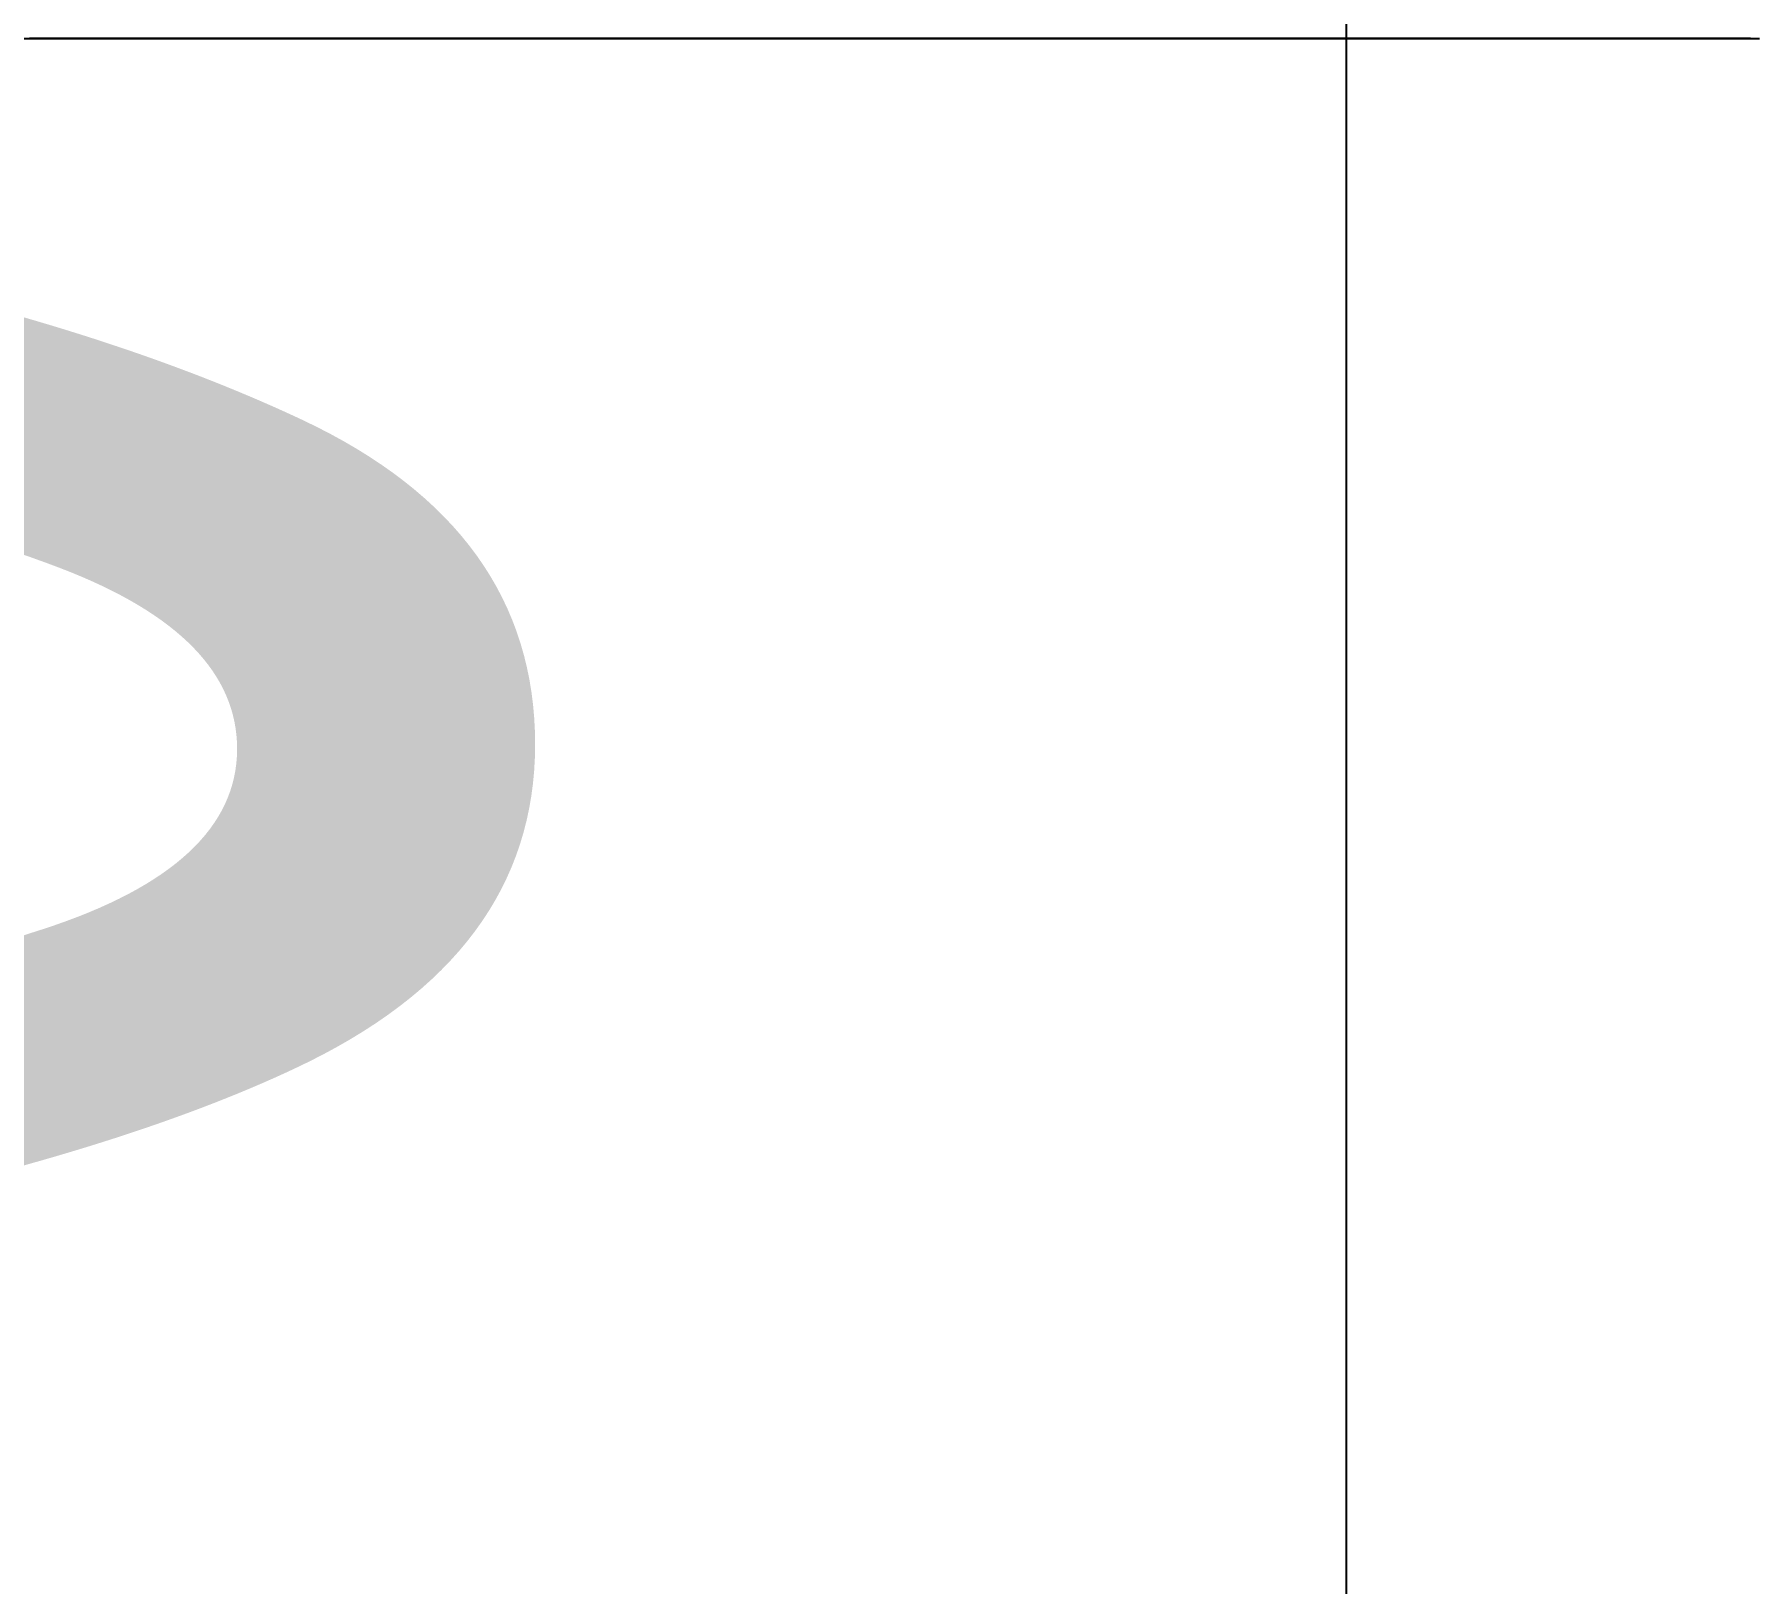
# Model space of a CAD drawing. Extents: x 11992 to 29481, y -6727 to 6811.
# Drawn here: x 24929.91 to 24972.23, y 1456.04 to 1494.26 of the extents above; entities that cross this region are included whole.
import ezdxf

# ---------------------------------------------------------------- set-up
doc = ezdxf.new("R2010")
doc.units = 0
doc.header["$MEASUREMENT"] = 0
doc.layers.get('0').update_dxf_attribs({"color": 8, "linetype": 'CONTINUOUS'})
doc.layers.get('Defpoints').update_dxf_attribs({"color": 8, "linetype": 'CONTINUOUS'})
doc.layers.add('zoylight 4标注', color=9, linetype='CONTINUOUS')
doc.styles.add('CCD-DIM', font='archs.shx', dxfattribs={"width": 0.8})
doc.dimstyles.new('zoylight_DIM_40', dxfattribs={"dimscale": 40, "dimtxt": 1.9, "dimasz": 0.4, "dimexe": 0.5, "dimexo": 0.5, "dimgap": 0.5, "dimtad": 1, "dimdec": 0, "dimrnd": 5, "dimzin": 12, "dimdsep": 46, "dimtxsty": 'CCD-DIM', "dimblk": 'CCD_Dimension_Tick', "dimcen": 0.125, "dimclrd": 44, "dimclre": 44, "dimclrt": 50, "dimadec": 0, "dimazin": 0, "dimtfac": 1, "dimtdec": 0, "dimtmove": 2, "dimatfit": 3, "dimldrblk": 'CCD_Leader_Dot', "dimfxl": 0, "dimtvp": 1, "dimtolj": 1, "dimtzin": 0, "dimarcsym": 0})

# ---------------------------------------------------------------- blocks, each defined once
blk = doc.blocks.new('CCD_Dimension_Tick')
at = {"color": 0, "linetype": 'ByBlock'}
for p, q in [((-1.0906, 0), (0, 0)), ((0, 0), (1.0906, 0))]:
    blk.add_line(p, q, dxfattribs=at)
at = {"color": 0, "linetype": 'Continuous', "const_width": 0.6075}
blk.add_lwpolyline([(-0.6104, -0.6104), (0.6104, 0.6104)], dxfattribs=at)
blk = doc.blocks.new('*D45')
at = {"layer": 'Defpoints', "color": 0, "linetype": 'Continuous'}
for p in [(25047.857, 1826.356), (24962.254, 1126.356), (25047.857, 1126.356)]:
    blk.add_point(p, dxfattribs=at)
at = {"layer": 'zoylight 4标注', "color": 44, "lineweight": -2}
for p, q in [((25027.857, 1826.356), (24942.254, 1826.356)), ((24962.254, 1810.356), (24962.254, 1142.356))]:
    blk.add_line(p, q, dxfattribs=at)
at = {"layer": 'zoylight 4标注', "color": 44, "linetype": 'Continuous', "lineweight": -2}
blk.add_line((25027.857, 1126.356), (24942.254, 1126.356), dxfattribs=at)
at = {"layer": 'zoylight 4标注', "color": 44, "linetype": 'Continuous', "lineweight": -2, "xscale": 16, "yscale": 16, "zscale": 16}
for p, rotation in [((24962.254, 1826.356), 90), ((24962.254, 1126.356), 270)]:
    blk.add_blockref('CCD_Dimension_Tick', p, dxfattribs=dict(at, rotation=rotation))
at = {"layer": 'zoylight 4标注', "color": 50, "linetype": 'Continuous', "insert": (24904.254, 1476.356), "char_height": 76, "attachment_point": 5, "rotation": 90, "style": 'CCD-DIM'}
blk.add_mtext('\\A1;700', dxfattribs=at)
blk = doc.blocks.new('CCD_Leader_Dot')
at = {"color": 0, "linetype": 'ByBlock'}
blk.add_line((-5, 0), (-10, 0), dxfattribs=at)
at = {"color": 0, "linetype": 'ByBlock', "const_width": 5}
blk.add_lwpolyline([(-2.5, 0, 1), (2.5, 0, 1)], format="xyb", close=True, dxfattribs=at)

msp = doc.modelspace()

# ---------------------------------------------------------------- linework, layer by layer
for p, q in [((24921.113, 1494.156, -2079.182), (24931.552, 1494.156, -2076.224)), ((24929.527, 1494.156, -1986.423), (24930.016, 1494.156, -1986.393)), ((24929.632, 1494.156, -1986.399), (24930.12, 1494.156, -1986.37)), ((24937.055, 1494.156, -2089.664), (24929.785, 1494.156, -2092.336)), ((24937.065, 1494.156, -2083.241), (24929.795, 1494.156, -2085.985)), ((24930.016, 1494.156, -1986.393), (24930.504, 1494.156, -1986.365)), ((24930.12, 1494.156, -1986.37), (24930.608, 1494.156, -1986.342)), ((24930.504, 1494.156, -1986.365), (24930.992, 1494.156, -1986.338)), ((24930.608, 1494.156, -1986.342), (24931.095, 1494.156, -1986.316)), ((24930.992, 1494.156, -1986.338), (24931.481, 1494.156, -1986.313)), ((24931.095, 1494.156, -1986.316), (24931.583, 1494.156, -1986.291)), ((24931.481, 1494.156, -1986.313), (24931.968, 1494.156, -1986.29)), ((24931.552, 1494.156, -2076.224), (24940.865, 1494.156, -2073.761)), ((24931.583, 1494.156, -1986.291), (24932.07, 1494.156, -1986.268)), ((24931.968, 1494.156, -1986.29), (24932.457, 1494.156, -1986.268)), ((24932.07, 1494.156, -1986.268), (24932.557, 1494.156, -1986.246)), ((24932.457, 1494.156, -1986.268), (24932.944, 1494.156, -1986.247)), ((24932.557, 1494.156, -1986.246), (24933.044, 1494.156, -1986.227)), ((24932.944, 1494.156, -1986.247), (24933.431, 1494.156, -1986.229)), ((24933.044, 1494.156, -1986.227), (24933.53, 1494.156, -1986.208)), ((24933.431, 1494.156, -1986.229), (24933.918, 1494.156, -1986.212)), ((24933.53, 1494.156, -1986.208), (24934.016, 1494.156, -1986.192)), ((24933.918, 1494.156, -1986.212), (24934.405, 1494.156, -1986.196)), ((24934.016, 1494.156, -1986.192), (24934.502, 1494.156, -1986.177)), ((24934.405, 1494.156, -1986.196), (24934.891, 1494.156, -1986.183)), ((24934.502, 1494.156, -1986.177), (24934.987, 1494.156, -1986.164)), ((24934.891, 1494.156, -1986.183), (24935.513, 1494.156, -1986.168)), ((24934.987, 1494.156, -1986.164), (24935.597, 1494.156, -1986.15)), ((24935.513, 1494.156, -1986.168), (24936.133, 1494.156, -1986.157)), ((24935.597, 1494.156, -1986.15), (24936.206, 1494.156, -1986.139)), ((24936.133, 1494.156, -1986.157), (24936.753, 1494.156, -1986.148)), ((24936.206, 1494.156, -1986.139), (24936.815, 1494.156, -1986.13)), ((24936.753, 1494.156, -1986.148), (24937.372, 1494.156, -1986.142)), ((24936.815, 1494.156, -1986.13), (24937.422, 1494.156, -1986.125)), ((24944.226, 1494.156, -2086.985), (24937.055, 1494.156, -2089.664)), ((24944.236, 1494.156, -2080.486), (24937.065, 1494.156, -2083.241)), ((24937.372, 1494.156, -1986.142), (24937.991, 1494.156, -1986.14)), ((24937.422, 1494.156, -1986.125), (24938.029, 1494.156, -1986.123)), ((24937.991, 1494.156, -1986.14), (24938.609, 1494.156, -1986.141)), ((24938.029, 1494.156, -1986.123), (24938.636, 1494.156, -1986.125)), ((24938.609, 1494.156, -1986.141), (24939.226, 1494.156, -1986.145)), ((24938.636, 1494.156, -1986.125), (24939.242, 1494.156, -1986.129)), ((24939.226, 1494.156, -1986.145), (24939.843, 1494.156, -1986.153)), ((24939.242, 1494.156, -1986.129), (24939.847, 1494.156, -1986.137)), ((24939.843, 1494.156, -1986.153), (24940.459, 1494.156, -1986.164)), ((24939.847, 1494.156, -1986.137), (24940.45, 1494.156, -1986.148)), ((24940.45, 1494.156, -1986.148), (24941.054, 1494.156, -1986.162)), ((24940.459, 1494.156, -1986.164), (24941.073, 1494.156, -1986.179)), ((24940.865, 1494.156, -2073.761), (24949.024, 1494.156, -2071.778)), ((24941.054, 1494.156, -1986.162), (24941.656, 1494.156, -1986.18)), ((24941.073, 1494.156, -1986.179), (24941.687, 1494.156, -1986.198)), ((24941.656, 1494.156, -1986.18), (24942.257, 1494.156, -1986.202)), ((24941.687, 1494.156, -1986.198), (24942.3, 1494.156, -1986.22)), ((24942.257, 1494.156, -1986.202), (24942.669, 1494.156, -1986.219)), ((24942.3, 1494.156, -1986.22), (24942.701, 1494.156, -1986.236)), ((24942.669, 1494.156, -1986.219), (24943.08, 1494.156, -1986.238)), ((24942.701, 1494.156, -1986.236), (24943.102, 1494.156, -1986.255)), ((24943.08, 1494.156, -1986.238), (24943.491, 1494.156, -1986.258)), ((24943.102, 1494.156, -1986.255), (24943.502, 1494.156, -1986.275)), ((24943.491, 1494.156, -1986.258), (24943.902, 1494.156, -1986.28)), ((24943.502, 1494.156, -1986.275), (24943.902, 1494.156, -1986.296)), ((24943.902, 1494.156, -1986.28), (24944.312, 1494.156, -1986.305)), ((24943.902, 1494.156, -1986.296), (24944.302, 1494.156, -1986.32)), ((24951.313, 1494.156, -2084.287), (24944.226, 1494.156, -2086.985)), ((24951.322, 1494.156, -2077.71), (24944.236, 1494.156, -2080.486)), ((24944.302, 1494.156, -1986.32), (24944.701, 1494.156, -1986.345)), ((24944.312, 1494.156, -1986.305), (24944.721, 1494.156, -1986.331)), ((24944.701, 1494.156, -1986.345), (24945.1, 1494.156, -1986.372)), ((24944.721, 1494.156, -1986.331), (24945.13, 1494.156, -1986.359)), ((24945.1, 1494.156, -1986.372), (24945.498, 1494.156, -1986.401)), ((24945.13, 1494.156, -1986.359), (24945.538, 1494.156, -1986.388)), ((24945.498, 1494.156, -1986.401), (24945.895, 1494.156, -1986.432)), ((24945.538, 1494.156, -1986.388), (24945.946, 1494.156, -1986.42)), ((24945.895, 1494.156, -1986.432), (24946.293, 1494.156, -1986.464)), ((24945.946, 1494.156, -1986.42), (24946.353, 1494.156, -1986.454)), ((24946.293, 1494.156, -1986.464), (24946.689, 1494.156, -1986.499)), ((24946.353, 1494.156, -1986.454), (24946.759, 1494.156, -1986.49)), ((24946.689, 1494.156, -1986.499), (24947.085, 1494.156, -1986.535)), ((24946.759, 1494.156, -1986.49), (24947.165, 1494.156, -1986.528)), ((24947.085, 1494.156, -1986.535), (24948.14, 1494.156, -1986.643)), ((24947.165, 1494.156, -1986.528), (24948.218, 1494.156, -1986.636)), ((24948.14, 1494.156, -1986.643), (24949.191, 1494.156, -1986.765)), ((24948.218, 1494.156, -1986.636), (24949.266, 1494.156, -1986.759)), ((24949.024, 1494.156, -2071.778), (24956.003, 1494.156, -2070.26)), ((24949.191, 1494.156, -1986.765), (24950.237, 1494.156, -1986.902)), ((24949.266, 1494.156, -1986.759), (24950.308, 1494.156, -1986.897)), ((24950.237, 1494.156, -1986.902), (24951.277, 1494.156, -1987.055)), ((24950.308, 1494.156, -1986.897), (24951.345, 1494.156, -1987.051)), ((24951.277, 1494.156, -1987.055), (24952.312, 1494.156, -1987.224)), ((24958.33, 1494.156, -2081.56), (24951.313, 1494.156, -2084.287)), ((24958.338, 1494.156, -2074.902), (24951.322, 1494.156, -2077.71)), ((24951.345, 1494.156, -1987.051), (24952.376, 1494.156, -1987.222)), ((24952.312, 1494.156, -1987.224), (24953.339, 1494.156, -1987.411)), ((24952.376, 1494.156, -1987.222), (24953.399, 1494.156, -1987.409)), ((24953.339, 1494.156, -1987.411), (24954.358, 1494.156, -1987.615)), ((24953.399, 1494.156, -1987.409), (24954.414, 1494.156, -1987.614)), ((24954.358, 1494.156, -1987.615), (24955.369, 1494.156, -1987.838)), ((24954.414, 1494.156, -1987.614), (24955.422, 1494.156, -1987.837)), ((24955.369, 1494.156, -1987.838), (24956.372, 1494.156, -1988.079)), ((24955.422, 1494.156, -1987.837), (24956.42, 1494.156, -1988.078)), ((24956.003, 1494.156, -2070.26), (24961.774, 1494.156, -2069.193)), ((24956.372, 1494.156, -1988.079), (24957.364, 1494.156, -1988.339)), ((24956.42, 1494.156, -1988.078), (24957.408, 1494.156, -1988.34)), ((24957.364, 1494.156, -1988.339), (24958.346, 1494.156, -1988.62)), ((24957.408, 1494.156, -1988.34), (24958.387, 1494.156, -1988.621)), ((24965.292, 1494.156, -2078.79), (24958.33, 1494.156, -2081.56)), ((24965.299, 1494.156, -2072.051), (24958.338, 1494.156, -2074.902)), ((24958.346, 1494.156, -1988.62), (24959.317, 1494.156, -1988.922)), ((24958.387, 1494.156, -1988.621), (24959.354, 1494.156, -1988.922)), ((24959.317, 1494.156, -1988.922), (24960.362, 1494.156, -1989.274)), ((24959.354, 1494.156, -1988.922), (24960.394, 1494.156, -1989.274)), ((24960.362, 1494.156, -1989.274), (24961.389, 1494.156, -1989.652)), ((24960.394, 1494.156, -1989.274), (24961.416, 1494.156, -1989.652)), ((24961.389, 1494.156, -1989.652), (24962.399, 1494.156, -1990.056)), ((24961.416, 1494.156, -1989.652), (24962.421, 1494.156, -1990.055)), ((24961.774, 1494.156, -2069.193), (24966.309, 1494.156, -2068.563)), ((24962.399, 1494.156, -1990.056), (24963.391, 1494.156, -1990.486)), ((24962.421, 1494.156, -1990.055), (24963.408, 1494.156, -1990.484)), ((24963.391, 1494.156, -1990.486), (24964.364, 1494.156, -1990.945)), ((24963.408, 1494.156, -1990.484), (24964.375, 1494.156, -1990.941)), ((24964.364, 1494.156, -1990.945), (24965.317, 1494.156, -1991.431)), ((24964.375, 1494.156, -1990.941), (24965.323, 1494.156, -1991.426)), ((24972.213, 1494.156, -2075.967), (24965.292, 1494.156, -2078.79)), ((24972.219, 1494.156, -2069.146), (24965.299, 1494.156, -2072.051)), ((24965.317, 1494.156, -1991.431), (24966.249, 1494.156, -1991.946)), ((24965.323, 1494.156, -1991.426), (24966.251, 1494.156, -1991.939)), ((24966.249, 1494.156, -1991.946), (24967.16, 1494.156, -1992.491)), ((24966.251, 1494.156, -1991.939), (24967.158, 1494.156, -1992.481)), ((24966.309, 1494.156, -2068.563), (24969.582, 1494.156, -2068.355)), ((24967.158, 1494.156, -1992.481), (24968.042, 1494.156, -1993.054)), ((24967.16, 1494.156, -1992.491), (24968.049, 1494.156, -1993.066)), ((24968.042, 1494.156, -1993.054), (24968.904, 1494.156, -1993.657)), ((24968.049, 1494.156, -1993.066), (24968.916, 1494.156, -1993.672)), ((24968.904, 1494.156, -1993.657), (24969.743, 1494.156, -1994.292)), ((24968.916, 1494.156, -1993.672), (24969.758, 1494.156, -1994.31)), ((24969.582, 1494.156, -2068.355), (24971.566, 1494.156, -2068.554)), ((24969.743, 1494.156, -1994.292), (24970.557, 1494.156, -1994.958)), ((24969.758, 1494.156, -1994.31), (24970.577, 1494.156, -1994.981)), ((24970.557, 1494.156, -1994.958), (24970.599, 1494.156, -1994.994)), ((24970.577, 1494.156, -1994.981), (24970.617, 1494.156, -1995.015)), ((24970.599, 1494.156, -1994.994), (24970.641, 1494.156, -1995.03)), ((24970.617, 1494.156, -1995.015), (24970.658, 1494.156, -1995.05)), ((24970.641, 1494.156, -1995.03), (24970.683, 1494.156, -1995.066)), ((24970.658, 1494.156, -1995.05), (24970.698, 1494.156, -1995.085)), ((24970.683, 1494.156, -1995.066), (24970.725, 1494.156, -1995.102)), ((24970.698, 1494.156, -1995.085), (24970.739, 1494.156, -1995.121)), ((24970.725, 1494.156, -1995.102), (24970.766, 1494.156, -1995.139)), ((24970.739, 1494.156, -1995.121), (24970.779, 1494.156, -1995.156)), ((24970.766, 1494.156, -1995.139), (24970.808, 1494.156, -1995.175)), ((24970.779, 1494.156, -1995.156), (24970.82, 1494.156, -1995.191)), ((24970.808, 1494.156, -1995.175), (24970.849, 1494.156, -1995.211)), ((24970.82, 1494.156, -1995.191), (24970.86, 1494.156, -1995.226)), ((24970.849, 1494.156, -1995.211), (24970.891, 1494.156, -1995.248)), ((24970.86, 1494.156, -1995.226), (24970.9, 1494.156, -1995.262)), ((24970.891, 1494.156, -1995.248), (24970.932, 1494.156, -1995.284)), ((24970.9, 1494.156, -1995.262), (24970.941, 1494.156, -1995.297)), ((24970.932, 1494.156, -1995.284), (24970.973, 1494.156, -1995.321)), ((24970.941, 1494.156, -1995.297), (24970.981, 1494.156, -1995.333)), ((24970.973, 1494.156, -1995.321), (24971.014, 1494.156, -1995.358)), ((24970.981, 1494.156, -1995.333), (24971.021, 1494.156, -1995.368)), ((24971.014, 1494.156, -1995.358), (24971.055, 1494.156, -1995.394)), ((24971.021, 1494.156, -1995.368), (24971.061, 1494.156, -1995.404)), ((24971.055, 1494.156, -1995.394), (24971.529, 1494.156, -1995.828)), ((24971.061, 1494.156, -1995.404), (24971.46, 1494.156, -1995.768)), ((24971.46, 1494.156, -1995.768), (24971.851, 1494.156, -1996.14)), ((24971.529, 1494.156, -1995.828), (24971.991, 1494.156, -1996.273)), ((24971.566, 1494.156, -2068.554), (24972.233, 1494.156, -2069.146)), ((24971.851, 1494.156, -1996.14), (24972.233, 1494.156, -1996.519)), ((24971.991, 1494.156, -1996.273), (24972.441, 1494.156, -1996.727)), ((24972.214, 1494.156, -2074.61), (24972.213, 1494.156, -2075.065)), ((24972.213, 1494.156, -2075.065), (24972.213, 1494.156, -2075.415)), ((24972.213, 1494.156, -2075.415), (24972.213, 1494.156, -2075.671)), ((24972.213, 1494.156, -2075.671), (24972.213, 1494.156, -2075.842)), ((24972.213, 1494.156, -2075.842), (24972.213, 1494.156, -2075.937)), ((24972.213, 1494.156, -2075.937), (24972.213, 1494.156, -2075.967)), ((24972.215, 1494.156, -2072.522), (24972.214, 1494.156, -2073.348)), ((24972.214, 1494.156, -2073.348), (24972.214, 1494.156, -2074.041)), ((24972.214, 1494.156, -2074.041), (24972.214, 1494.156, -2074.61)), ((24972.216, 1494.156, -2071.553), (24972.215, 1494.156, -2072.522)), ((24972.217, 1494.156, -2069.146), (24972.216, 1494.156, -2070.431)), ((24972.216, 1494.156, -2070.431), (24972.216, 1494.156, -2071.553))]:
    msp.add_line(p, q)

# ---------------------------------------------------------------- dimensions: what is measured, and where the dimension line sits
at = {"layer": 'zoylight 4标注', "linetype": 'Continuous'}
dim = msp.add_aligned_dim(p1=(25047.857, 1826.356), p2=(25047.857, 1126.356), distance=-85.603, dimstyle='zoylight_DIM_40', dxfattribs=at)
dim.commit()
dim.dimension.update_dxf_attribs({"geometry": '*D45', "text_midpoint": (24904.254, 1476.356)})

doc.saveas('drawing.dxf')
